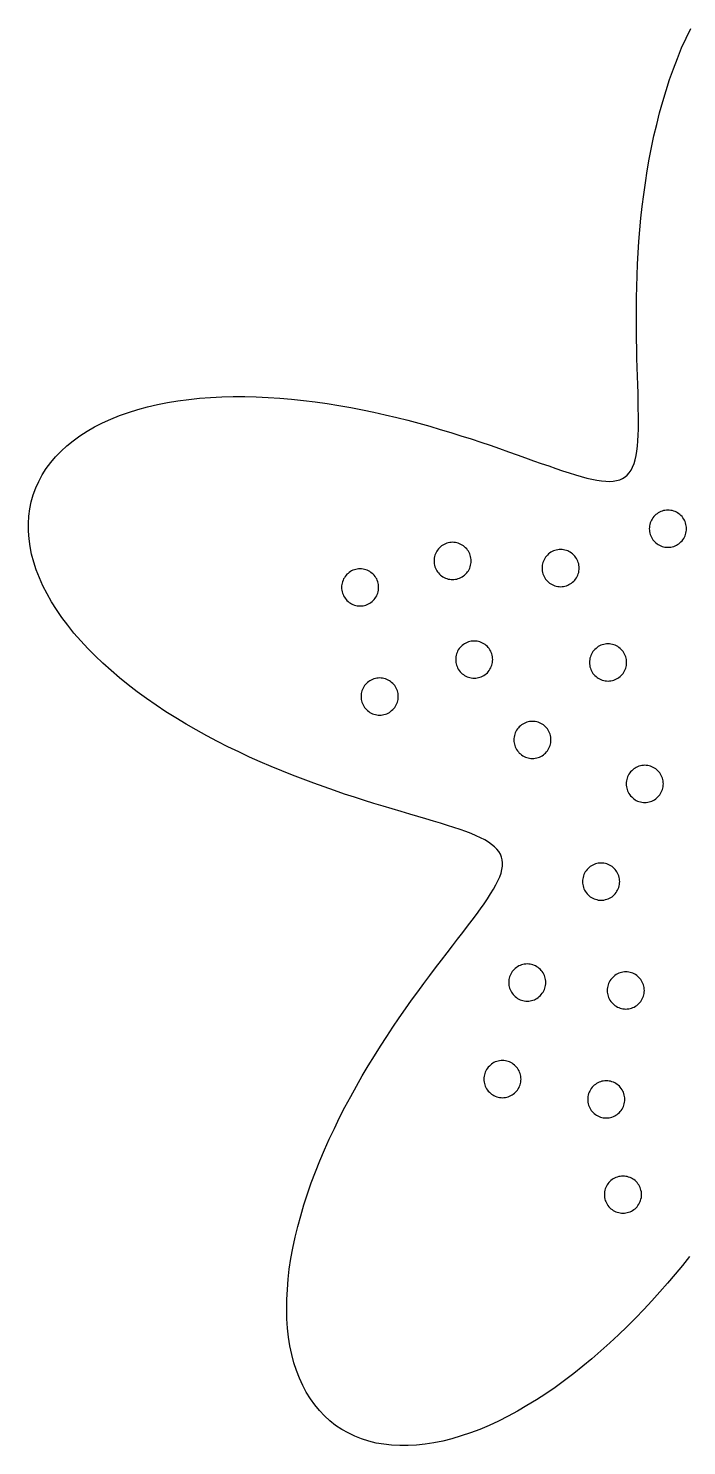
# Model space of a CAD drawing. Header units: millimetres. Extents: x 0 to 471, y 12 to 280.
# Drawn here: x 0 to 49.7, y 164.9 to 271.8 of the extents above; entities that cross this region are included whole.
import ezdxf

# ---------------------------------------------------------------- set-up
doc = ezdxf.new("R2010")
doc.units = ezdxf.units.MM
doc.layers.add('CUT', color=1, linetype='Continuous')

msp = doc.modelspace()

# ---------------------------------------------------------------- linework, layer by layer
at = {"layer": 'CUT'}
msp.add_lwpolyline([(49.89, 179.13), (49.35, 178.46), (48.79, 177.79), (48.22, 177.12), (47.64, 176.46), (47.04, 175.79), (46.43, 175.14), (45.81, 174.49), (45.17, 173.85), (44.52, 173.23), (43.87, 172.61), (43.2, 172.01), (42.52, 171.42), (41.84, 170.86), (41.15, 170.3), (40.45, 169.77), (39.75, 169.26), (39.04, 168.78), (38.33, 168.31), (37.62, 167.88), (36.9, 167.46), (36.19, 167.08), (35.47, 166.72), (34.76, 166.39), (34.06, 166.09), (33.35, 165.82), (32.65, 165.59), (31.96, 165.38), (31.28, 165.21), (30.6, 165.07), (29.94, 164.97), (29.29, 164.9), (28.65, 164.86), (28.02, 164.86), (27.41, 164.89), (26.82, 164.96), (26.24, 165.06), (25.68, 165.2), (25.14, 165.37), (24.62, 165.58), (24.12, 165.82), (23.64, 166.09), (23.18, 166.39), (22.75, 166.73), (22.34, 167.1), (21.96, 167.5), (21.61, 167.94), (21.28, 168.4), (20.97, 168.89), (20.7, 169.41), (20.45, 169.95), (20.23, 170.52), (20.04, 171.12), (19.87, 171.74), (19.74, 172.38), (19.63, 173.04), (19.56, 173.73), (19.51, 174.43), (19.49, 175.15), (19.5, 175.89), (19.54, 176.64), (19.6, 177.41), (19.69, 178.18), (19.81, 178.97), (19.96, 179.77), (20.13, 180.58), (20.33, 181.39), (20.55, 182.21), (20.79, 183.04), (21.06, 183.86), (21.35, 184.69), (21.66, 185.52), (21.99, 186.34), (22.34, 187.17), (22.7, 187.99), (23.09, 188.8), (23.48, 189.61), (23.89, 190.41), (24.32, 191.2), (24.75, 191.99), (25.19, 192.76), (25.65, 193.52), (26.11, 194.27), (26.57, 195.01), (27.04, 195.73), (27.51, 196.44), (27.98, 197.13), (28.45, 197.81), (28.92, 198.47), (29.38, 199.11), (29.84, 199.73), (30.29, 200.34), (30.73, 200.92), (31.17, 201.49), (31.59, 202.04), (32, 202.57), (32.39, 203.08), (32.77, 203.58), (33.14, 204.05), (33.48, 204.5), (33.8, 204.94), (34.11, 205.36), (34.39, 205.75), (34.65, 206.13), (34.88, 206.5), (35.09, 206.84), (35.27, 207.17), (35.43, 207.48), (35.56, 207.78), (35.66, 208.06), (35.73, 208.33), (35.77, 208.58), (35.78, 208.83), (35.75, 209.06), (35.7, 209.27), (35.62, 209.48), (35.5, 209.68), (35.35, 209.87), (35.17, 210.05), (34.95, 210.23), (34.71, 210.4), (34.43, 210.56), (34.12, 210.72), (33.78, 210.88), (33.41, 211.04), (33, 211.19), (32.57, 211.35), (32.11, 211.51), (31.62, 211.66), (31.1, 211.83), (30.56, 211.99), (29.98, 212.16), (29.39, 212.34), (28.77, 212.52), (28.12, 212.71), (27.46, 212.9), (26.77, 213.11), (26.07, 213.32), (25.35, 213.55), (24.61, 213.78), (23.86, 214.03), (23.09, 214.29), (22.32, 214.56), (21.53, 214.84), (20.73, 215.14), (19.93, 215.45), (19.12, 215.77), (18.31, 216.11), (17.5, 216.46), (16.68, 216.82), (15.87, 217.2), (15.06, 217.59), (14.26, 218), (13.46, 218.42), (12.67, 218.86), (11.9, 219.3), (11.13, 219.77), (10.38, 220.24), (9.64, 220.73), (8.92, 221.23), (8.22, 221.74), (7.54, 222.26), (6.88, 222.79), (6.24, 223.34), (5.63, 223.89), (5.04, 224.45), (4.48, 225.02), (3.95, 225.59), (3.44, 226.17), (2.97, 226.76), (2.53, 227.35), (2.12, 227.94), (1.75, 228.54), (1.41, 229.14), (1.1, 229.74), (0.83, 230.34), (0.6, 230.94), (0.41, 231.53), (0.25, 232.12), (0.13, 232.71), (0.05, 233.29), (0, 233.86), (0, 234.43), (0.03, 234.99), (0.11, 235.54), (0.22, 236.08), (0.37, 236.61), (0.56, 237.12), (0.78, 237.62), (1.05, 238.11), (1.35, 238.58), (1.69, 239.04), (2.06, 239.48), (2.47, 239.9), (2.91, 240.31), (3.38, 240.69), (3.89, 241.06), (4.43, 241.4), (5, 241.73), (5.6, 242.04), (6.22, 242.32), (6.88, 242.58), (7.56, 242.82), (8.26, 243.04), (8.99, 243.24), (9.74, 243.42), (10.51, 243.57), (11.29, 243.7), (12.1, 243.81), (12.92, 243.89), (13.75, 243.96), (14.6, 244), (15.46, 244.02), (16.33, 244.02), (17.2, 244), (18.09, 243.96), (18.97, 243.91), (19.86, 243.83), (20.76, 243.73), (21.65, 243.62), (22.54, 243.5), (23.43, 243.35), (24.32, 243.2), (25.2, 243.02), (26.07, 242.84), (26.93, 242.65), (27.79, 242.44), (28.63, 242.23), (29.46, 242.01), (30.28, 241.78), (31.08, 241.54), (31.87, 241.31), (32.64, 241.06), (33.4, 240.82), (34.13, 240.58), (34.85, 240.34), (35.54, 240.1), (36.22, 239.86), (36.87, 239.63), (37.5, 239.4), (38.11, 239.18), (38.7, 238.98), (39.26, 238.78), (39.8, 238.59), (40.31, 238.42), (40.8, 238.26), (41.27, 238.11), (41.71, 237.98), (42.13, 237.87), (42.52, 237.78), (42.89, 237.71), (43.23, 237.66), (43.56, 237.63), (43.85, 237.62), (44.13, 237.64), (44.38, 237.68), (44.62, 237.74), (44.83, 237.83), (45.02, 237.95), (45.19, 238.1), (45.34, 238.27), (45.48, 238.47), (45.59, 238.7), (45.7, 238.96), (45.78, 239.24), (45.85, 239.56), (45.91, 239.9), (45.95, 240.28), (45.99, 240.68), (46.01, 241.11), (46.03, 241.57), (46.03, 242.06), (46.03, 242.57), (46.02, 243.12), (46.01, 243.69), (46, 244.28), (45.98, 244.9), (45.96, 245.55), (45.94, 246.22), (45.92, 246.91), (45.91, 247.63), (45.89, 248.36), (45.89, 249.12), (45.88, 249.89), (45.88, 250.68), (45.89, 251.49), (45.91, 252.31), (45.93, 253.15), (45.97, 254), (46.02, 254.86), (46.07, 255.73), (46.14, 256.6), (46.22, 257.49), (46.32, 258.37), (46.43, 259.26), (46.55, 260.15), (46.69, 261.04), (46.85, 261.93), (47.02, 262.81), (47.2, 263.69), (47.41, 264.56), (47.62, 265.42), (47.86, 266.28), (48.11, 267.12), (48.38, 267.94), (48.67, 268.75), (48.97, 269.54), (49.29, 270.32), (49.62, 271.07), (49.98, 271.8)], dxfattribs=at)
for points in [[(49.55, 233.51), (49.58, 233.61), (49.61, 233.72), (49.64, 233.83), (49.65, 233.94), (49.65, 234.05), (49.65, 234.16), (49.64, 234.26), (49.61, 234.37), (49.58, 234.48), (49.55, 234.58), (49.5, 234.68), (49.45, 234.78), (49.39, 234.87), (49.32, 234.96), (49.24, 235.04), (49.16, 235.11), (49.08, 235.18), (48.98, 235.24), (48.89, 235.29), (48.79, 235.34), (48.69, 235.38), (48.58, 235.41), (48.47, 235.43), (48.36, 235.44), (48.25, 235.45), (48.14, 235.44), (48.03, 235.43), (47.93, 235.41), (47.82, 235.38), (47.72, 235.34), (47.62, 235.29), (47.52, 235.24), (47.43, 235.18), (47.34, 235.11), (47.26, 235.04), (47.19, 234.96), (47.12, 234.87), (47.06, 234.78), (47.01, 234.68), (46.96, 234.58), (46.92, 234.48), (46.89, 234.37), (46.87, 234.26), (46.86, 234.16), (46.85, 234.05), (46.86, 233.94), (46.87, 233.83), (46.89, 233.72), (46.92, 233.61), (46.96, 233.51), (47.01, 233.41), (47.06, 233.31), (47.12, 233.22), (47.19, 233.14), (47.26, 233.06), (47.34, 232.98), (47.43, 232.91), (47.52, 232.85), (47.62, 232.8), (47.72, 232.75), (47.82, 232.71), (47.93, 232.68), (48.03, 232.66), (48.14, 232.65), (48.25, 232.65), (48.36, 232.65), (48.47, 232.66), (48.58, 232.68), (48.69, 232.71), (48.79, 232.75), (48.89, 232.8), (48.98, 232.85), (49.08, 232.91), (49.16, 232.98), (49.24, 233.06), (49.32, 233.14), (49.39, 233.22), (49.45, 233.31), (49.5, 233.41), (49.55, 233.51)], [(33.3, 231.08), (33.34, 231.18), (33.37, 231.29), (33.39, 231.4), (33.4, 231.51), (33.41, 231.62), (33.4, 231.73), (33.39, 231.83), (33.37, 231.94), (33.34, 232.05), (33.3, 232.15), (33.25, 232.25), (33.2, 232.35), (33.14, 232.44), (33.07, 232.53), (32.99, 232.61), (32.91, 232.68), (32.83, 232.75), (32.74, 232.81), (32.64, 232.86), (32.54, 232.91), (32.44, 232.95), (32.33, 232.98), (32.22, 233), (32.11, 233.01), (32.01, 233.02), (31.9, 233.01), (31.79, 233), (31.68, 232.98), (31.57, 232.95), (31.47, 232.91), (31.37, 232.86), (31.27, 232.81), (31.18, 232.75), (31.1, 232.68), (31.02, 232.61), (30.94, 232.53), (30.87, 232.44), (30.81, 232.35), (30.76, 232.25), (30.71, 232.15), (30.67, 232.05), (30.64, 231.94), (30.62, 231.83), (30.61, 231.73), (30.61, 231.62), (30.61, 231.51), (30.62, 231.4), (30.64, 231.29), (30.67, 231.18), (30.71, 231.08), (30.76, 230.98), (30.81, 230.88), (30.87, 230.79), (30.94, 230.71), (31.02, 230.63), (31.1, 230.55), (31.18, 230.48), (31.27, 230.42), (31.37, 230.37), (31.47, 230.32), (31.57, 230.28), (31.68, 230.25), (31.79, 230.23), (31.9, 230.22), (32.01, 230.22), (32.11, 230.22), (32.22, 230.23), (32.33, 230.25), (32.44, 230.28), (32.54, 230.32), (32.64, 230.37), (32.74, 230.42), (32.83, 230.48), (32.91, 230.55), (32.99, 230.63), (33.07, 230.71), (33.14, 230.79), (33.2, 230.88), (33.25, 230.98), (33.3, 231.08)], [(41.49, 230.64), (41.52, 230.75), (41.54, 230.86), (41.55, 230.96), (41.56, 231.07), (41.55, 231.18), (41.54, 231.29), (41.52, 231.4), (41.49, 231.51), (41.45, 231.61), (41.4, 231.71), (41.35, 231.81), (41.29, 231.9), (41.22, 231.98), (41.15, 232.06), (41.06, 232.14), (40.98, 232.21), (40.89, 232.27), (40.79, 232.32), (40.69, 232.37), (40.59, 232.41), (40.48, 232.44), (40.37, 232.46), (40.27, 232.47), (40.16, 232.47), (40.05, 232.47), (39.94, 232.46), (39.83, 232.44), (39.72, 232.41), (39.62, 232.37), (39.52, 232.32), (39.42, 232.27), (39.33, 232.21), (39.25, 232.14), (39.17, 232.06), (39.09, 231.98), (39.02, 231.9), (38.96, 231.81), (38.91, 231.71), (38.86, 231.61), (38.82, 231.51), (38.79, 231.4), (38.77, 231.29), (38.76, 231.18), (38.76, 231.07), (38.76, 230.96), (38.77, 230.86), (38.79, 230.75), (38.82, 230.64), (38.86, 230.54), (38.91, 230.44), (38.96, 230.34), (39.02, 230.25), (39.09, 230.17), (39.17, 230.08), (39.25, 230.01), (39.33, 229.94), (39.42, 229.88), (39.52, 229.83), (39.62, 229.78), (39.72, 229.74), (39.83, 229.71), (39.94, 229.69), (40.05, 229.68), (40.16, 229.67), (40.27, 229.68), (40.37, 229.69), (40.48, 229.71), (40.59, 229.74), (40.69, 229.78), (40.79, 229.83), (40.89, 229.88), (40.98, 229.94), (41.06, 230.01), (41.15, 230.08), (41.22, 230.17), (41.29, 230.25), (41.35, 230.34), (41.4, 230.44), (41.45, 230.54), (41.49, 230.64)], [(26.36, 229.19), (26.39, 229.29), (26.41, 229.4), (26.43, 229.51), (26.43, 229.62), (26.43, 229.73), (26.41, 229.84), (26.39, 229.95), (26.36, 230.05), (26.32, 230.16), (26.28, 230.26), (26.22, 230.35), (26.16, 230.44), (26.09, 230.53), (26.02, 230.61), (25.94, 230.68), (25.85, 230.75), (25.76, 230.81), (25.67, 230.87), (25.57, 230.91), (25.46, 230.95), (25.36, 230.98), (25.25, 231), (25.14, 231.02), (25.03, 231.02), (24.92, 231.02), (24.81, 231), (24.7, 230.98), (24.6, 230.95), (24.49, 230.91), (24.39, 230.87), (24.3, 230.81), (24.21, 230.75), (24.12, 230.68), (24.04, 230.61), (23.97, 230.53), (23.9, 230.44), (23.84, 230.35), (23.78, 230.26), (23.74, 230.16), (23.7, 230.05), (23.67, 229.95), (23.65, 229.84), (23.63, 229.73), (23.63, 229.62), (23.63, 229.51), (23.65, 229.4), (23.67, 229.29), (23.7, 229.19), (23.74, 229.08), (23.78, 228.98), (23.84, 228.89), (23.9, 228.8), (23.97, 228.71), (24.04, 228.63), (24.12, 228.55), (24.21, 228.49), (24.3, 228.43), (24.39, 228.37), (24.49, 228.33), (24.6, 228.29), (24.7, 228.26), (24.81, 228.24), (24.92, 228.22), (25.03, 228.22), (25.14, 228.22), (25.25, 228.24), (25.36, 228.26), (25.46, 228.29), (25.57, 228.33), (25.67, 228.37), (25.76, 228.43), (25.85, 228.49), (25.94, 228.55), (26.02, 228.63), (26.09, 228.71), (26.16, 228.8), (26.22, 228.89), (26.28, 228.98), (26.32, 229.08), (26.36, 229.19)], [(34.97, 223.74), (35, 223.85), (35.02, 223.96), (35.03, 224.06), (35.04, 224.17), (35.03, 224.28), (35.02, 224.39), (35, 224.5), (34.97, 224.61), (34.93, 224.71), (34.89, 224.81), (34.83, 224.91), (34.77, 225), (34.7, 225.08), (34.63, 225.16), (34.55, 225.24), (34.46, 225.31), (34.37, 225.37), (34.27, 225.42), (34.17, 225.47), (34.07, 225.51), (33.97, 225.54), (33.86, 225.56), (33.75, 225.57), (33.64, 225.57), (33.53, 225.57), (33.42, 225.56), (33.31, 225.54), (33.21, 225.51), (33.1, 225.47), (33, 225.42), (32.91, 225.37), (32.82, 225.31), (32.73, 225.24), (32.65, 225.16), (32.57, 225.08), (32.51, 225), (32.44, 224.91), (32.39, 224.81), (32.35, 224.71), (32.31, 224.61), (32.28, 224.5), (32.26, 224.39), (32.24, 224.28), (32.24, 224.17), (32.24, 224.06), (32.26, 223.96), (32.28, 223.85), (32.31, 223.74), (32.35, 223.64), (32.39, 223.54), (32.44, 223.44), (32.51, 223.35), (32.57, 223.26), (32.65, 223.18), (32.73, 223.11), (32.82, 223.04), (32.91, 222.98), (33, 222.93), (33.1, 222.88), (33.21, 222.84), (33.31, 222.81), (33.42, 222.79), (33.53, 222.78), (33.64, 222.77), (33.75, 222.78), (33.86, 222.79), (33.97, 222.81), (34.07, 222.84), (34.17, 222.88), (34.27, 222.93), (34.37, 222.98), (34.46, 223.04), (34.55, 223.11), (34.63, 223.18), (34.7, 223.26), (34.77, 223.35), (34.83, 223.44), (34.89, 223.54), (34.93, 223.64), (34.97, 223.74)], [(45.03, 223.42), (45.07, 223.52), (45.1, 223.63), (45.12, 223.73), (45.13, 223.84), (45.14, 223.95), (45.13, 224.06), (45.12, 224.17), (45.1, 224.28), (45.07, 224.39), (45.03, 224.49), (44.98, 224.59), (44.93, 224.69), (44.87, 224.78), (44.8, 224.86), (44.73, 224.94), (44.64, 225.02), (44.56, 225.09), (44.47, 225.15), (44.37, 225.2), (44.27, 225.25), (44.17, 225.29), (44.06, 225.31), (43.95, 225.34), (43.84, 225.35), (43.74, 225.35), (43.63, 225.35), (43.52, 225.34), (43.41, 225.31), (43.3, 225.29), (43.2, 225.25), (43.1, 225.2), (43, 225.15), (42.91, 225.09), (42.83, 225.02), (42.75, 224.94), (42.67, 224.86), (42.6, 224.78), (42.54, 224.69), (42.49, 224.59), (42.44, 224.49), (42.4, 224.39), (42.37, 224.28), (42.35, 224.17), (42.34, 224.06), (42.34, 223.95), (42.34, 223.84), (42.35, 223.73), (42.37, 223.63), (42.4, 223.52), (42.44, 223.42), (42.49, 223.32), (42.54, 223.22), (42.6, 223.13), (42.67, 223.04), (42.75, 222.96), (42.83, 222.89), (42.91, 222.82), (43, 222.76), (43.1, 222.71), (43.2, 222.66), (43.3, 222.62), (43.41, 222.59), (43.52, 222.57), (43.63, 222.56), (43.74, 222.55), (43.84, 222.56), (43.95, 222.57), (44.06, 222.59), (44.17, 222.62), (44.27, 222.66), (44.37, 222.71), (44.47, 222.76), (44.56, 222.82), (44.64, 222.89), (44.73, 222.96), (44.8, 223.04), (44.87, 223.13), (44.93, 223.22), (44.98, 223.32), (45.03, 223.42)], [(27.8, 220.85), (27.84, 220.95), (27.87, 221.06), (27.89, 221.17), (27.9, 221.28), (27.9, 221.39), (27.9, 221.5), (27.89, 221.61), (27.87, 221.71), (27.84, 221.82), (27.8, 221.92), (27.75, 222.02), (27.7, 222.12), (27.64, 222.21), (27.57, 222.3), (27.49, 222.38), (27.41, 222.45), (27.33, 222.52), (27.24, 222.58), (27.14, 222.63), (27.04, 222.68), (26.94, 222.72), (26.83, 222.75), (26.72, 222.77), (26.61, 222.78), (26.5, 222.79), (26.39, 222.78), (26.29, 222.77), (26.18, 222.75), (26.07, 222.72), (25.97, 222.68), (25.87, 222.63), (25.77, 222.58), (25.68, 222.52), (25.6, 222.45), (25.51, 222.38), (25.44, 222.3), (25.37, 222.21), (25.31, 222.12), (25.26, 222.02), (25.21, 221.92), (25.17, 221.82), (25.14, 221.71), (25.12, 221.61), (25.11, 221.5), (25.1, 221.39), (25.11, 221.28), (25.12, 221.17), (25.14, 221.06), (25.17, 220.95), (25.21, 220.85), (25.26, 220.75), (25.31, 220.65), (25.37, 220.56), (25.44, 220.48), (25.51, 220.4), (25.6, 220.32), (25.68, 220.25), (25.77, 220.19), (25.87, 220.14), (25.97, 220.09), (26.07, 220.05), (26.18, 220.03), (26.29, 220), (26.39, 219.99), (26.5, 219.99), (26.61, 219.99), (26.72, 220), (26.83, 220.03), (26.94, 220.05), (27.04, 220.09), (27.14, 220.14), (27.24, 220.19), (27.33, 220.25), (27.41, 220.32), (27.49, 220.4), (27.57, 220.48), (27.64, 220.56), (27.7, 220.65), (27.75, 220.75), (27.8, 220.85)], [(39.37, 217.68), (39.4, 217.79), (39.42, 217.89), (39.43, 218), (39.43, 218.11), (39.43, 218.22), (39.42, 218.33), (39.4, 218.44), (39.37, 218.54), (39.33, 218.65), (39.28, 218.75), (39.23, 218.84), (39.17, 218.94), (39.1, 219.02), (39.02, 219.1), (38.94, 219.18), (38.86, 219.24), (38.77, 219.31), (38.67, 219.36), (38.57, 219.41), (38.47, 219.44), (38.36, 219.47), (38.25, 219.5), (38.14, 219.51), (38.03, 219.51), (37.92, 219.51), (37.82, 219.5), (37.71, 219.47), (37.6, 219.44), (37.5, 219.41), (37.4, 219.36), (37.3, 219.31), (37.21, 219.24), (37.13, 219.18), (37.04, 219.1), (36.97, 219.02), (36.9, 218.94), (36.84, 218.84), (36.79, 218.75), (36.74, 218.65), (36.7, 218.54), (36.67, 218.44), (36.65, 218.33), (36.64, 218.22), (36.63, 218.11), (36.64, 218), (36.65, 217.89), (36.67, 217.79), (36.7, 217.68), (36.74, 217.58), (36.79, 217.48), (36.84, 217.38), (36.9, 217.29), (36.97, 217.2), (37.04, 217.12), (37.13, 217.05), (37.21, 216.98), (37.3, 216.92), (37.4, 216.86), (37.5, 216.82), (37.6, 216.78), (37.71, 216.75), (37.82, 216.73), (37.92, 216.72), (38.03, 216.71), (38.14, 216.72), (38.25, 216.73), (38.36, 216.75), (38.47, 216.78), (38.57, 216.82), (38.67, 216.86), (38.77, 216.92), (38.86, 216.98), (38.94, 217.05), (39.02, 217.12), (39.1, 217.2), (39.17, 217.29), (39.23, 217.38), (39.28, 217.48), (39.33, 217.58), (39.37, 217.68)], [(47.84, 214.36), (47.87, 214.47), (47.89, 214.58), (47.9, 214.69), (47.91, 214.8), (47.9, 214.91), (47.89, 215.02), (47.87, 215.12), (47.84, 215.23), (47.8, 215.33), (47.75, 215.43), (47.7, 215.53), (47.64, 215.62), (47.57, 215.71), (47.5, 215.79), (47.42, 215.86), (47.33, 215.93), (47.24, 215.99), (47.14, 216.04), (47.04, 216.09), (46.94, 216.13), (46.83, 216.16), (46.73, 216.18), (46.62, 216.19), (46.51, 216.2), (46.4, 216.19), (46.29, 216.18), (46.18, 216.16), (46.07, 216.13), (45.97, 216.09), (45.87, 216.04), (45.78, 215.99), (45.68, 215.93), (45.6, 215.86), (45.52, 215.79), (45.44, 215.71), (45.37, 215.62), (45.31, 215.53), (45.26, 215.43), (45.21, 215.33), (45.18, 215.23), (45.15, 215.12), (45.12, 215.02), (45.11, 214.91), (45.11, 214.8), (45.11, 214.69), (45.12, 214.58), (45.15, 214.47), (45.18, 214.36), (45.21, 214.26), (45.26, 214.16), (45.31, 214.06), (45.37, 213.97), (45.44, 213.89), (45.52, 213.81), (45.6, 213.73), (45.68, 213.66), (45.78, 213.6), (45.87, 213.55), (45.97, 213.5), (46.07, 213.46), (46.18, 213.43), (46.29, 213.41), (46.4, 213.4), (46.51, 213.4), (46.62, 213.4), (46.73, 213.41), (46.83, 213.43), (46.94, 213.46), (47.04, 213.5), (47.14, 213.55), (47.24, 213.6), (47.33, 213.66), (47.42, 213.73), (47.5, 213.81), (47.57, 213.89), (47.64, 213.97), (47.7, 214.06), (47.75, 214.16), (47.8, 214.26), (47.84, 214.36)], [(44.55, 206.98), (44.58, 207.09), (44.6, 207.2), (44.61, 207.31), (44.62, 207.42), (44.61, 207.53), (44.6, 207.64), (44.58, 207.74), (44.55, 207.85), (44.51, 207.95), (44.46, 208.05), (44.41, 208.15), (44.35, 208.24), (44.28, 208.33), (44.21, 208.41), (44.12, 208.48), (44.04, 208.55), (43.95, 208.61), (43.85, 208.66), (43.75, 208.71), (43.65, 208.75), (43.54, 208.78), (43.43, 208.8), (43.33, 208.81), (43.22, 208.82), (43.11, 208.81), (43, 208.8), (42.89, 208.78), (42.78, 208.75), (42.68, 208.71), (42.58, 208.66), (42.48, 208.61), (42.39, 208.55), (42.31, 208.48), (42.23, 208.41), (42.15, 208.33), (42.08, 208.24), (42.02, 208.15), (41.97, 208.05), (41.92, 207.95), (41.88, 207.85), (41.85, 207.74), (41.83, 207.64), (41.82, 207.53), (41.82, 207.42), (41.82, 207.31), (41.83, 207.2), (41.85, 207.09), (41.88, 206.98), (41.92, 206.88), (41.97, 206.78), (42.02, 206.69), (42.08, 206.59), (42.15, 206.51), (42.23, 206.43), (42.31, 206.35), (42.39, 206.28), (42.48, 206.22), (42.58, 206.17), (42.68, 206.12), (42.78, 206.09), (42.89, 206.06), (43, 206.03), (43.11, 206.02), (43.22, 206.02), (43.33, 206.02), (43.43, 206.03), (43.54, 206.06), (43.65, 206.09), (43.75, 206.12), (43.85, 206.17), (43.95, 206.22), (44.04, 206.28), (44.12, 206.35), (44.21, 206.43), (44.28, 206.51), (44.35, 206.59), (44.41, 206.69), (44.46, 206.78), (44.51, 206.88), (44.55, 206.98)], [(38.93, 199.27), (38.97, 199.38), (39, 199.48), (39.02, 199.59), (39.03, 199.7), (39.04, 199.81), (39.03, 199.92), (39.02, 200.03), (39, 200.14), (38.97, 200.24), (38.93, 200.34), (38.89, 200.44), (38.83, 200.54), (38.77, 200.63), (38.7, 200.72), (38.63, 200.8), (38.55, 200.87), (38.46, 200.94), (38.37, 201), (38.27, 201.06), (38.18, 201.1), (38.07, 201.14), (37.97, 201.17), (37.86, 201.19), (37.75, 201.2), (37.64, 201.21), (37.53, 201.2), (37.42, 201.19), (37.31, 201.17), (37.21, 201.14), (37.1, 201.1), (37, 201.06), (36.91, 201), (36.82, 200.94), (36.73, 200.87), (36.65, 200.8), (36.57, 200.72), (36.51, 200.63), (36.45, 200.54), (36.39, 200.44), (36.35, 200.34), (36.31, 200.24), (36.28, 200.14), (36.26, 200.03), (36.24, 199.92), (36.24, 199.81), (36.24, 199.7), (36.26, 199.59), (36.28, 199.48), (36.31, 199.38), (36.35, 199.27), (36.39, 199.17), (36.45, 199.08), (36.51, 198.99), (36.57, 198.9), (36.65, 198.82), (36.73, 198.74), (36.82, 198.68), (36.91, 198.61), (37, 198.56), (37.1, 198.51), (37.21, 198.48), (37.31, 198.45), (37.42, 198.43), (37.53, 198.41), (37.64, 198.41), (37.75, 198.41), (37.86, 198.43), (37.97, 198.45), (38.07, 198.48), (38.18, 198.51), (38.27, 198.56), (38.37, 198.61), (38.46, 198.68), (38.55, 198.74), (38.63, 198.82), (38.7, 198.9), (38.77, 198.99), (38.83, 199.08), (38.89, 199.17), (38.93, 199.27)], [(46.37, 198.67), (46.41, 198.77), (46.44, 198.88), (46.46, 198.98), (46.47, 199.09), (46.48, 199.2), (46.47, 199.31), (46.46, 199.42), (46.44, 199.53), (46.41, 199.63), (46.37, 199.74), (46.32, 199.84), (46.27, 199.93), (46.21, 200.03), (46.14, 200.11), (46.07, 200.19), (45.99, 200.27), (45.9, 200.33), (45.81, 200.4), (45.71, 200.45), (45.61, 200.5), (45.51, 200.53), (45.4, 200.56), (45.3, 200.58), (45.19, 200.6), (45.08, 200.6), (44.97, 200.6), (44.86, 200.58), (44.75, 200.56), (44.64, 200.53), (44.54, 200.5), (44.44, 200.45), (44.35, 200.4), (44.25, 200.33), (44.17, 200.27), (44.09, 200.19), (44.01, 200.11), (43.94, 200.03), (43.88, 199.93), (43.83, 199.84), (43.78, 199.74), (43.75, 199.63), (43.72, 199.53), (43.69, 199.42), (43.68, 199.31), (43.68, 199.2), (43.68, 199.09), (43.69, 198.98), (43.72, 198.88), (43.75, 198.77), (43.78, 198.67), (43.83, 198.57), (43.88, 198.47), (43.94, 198.38), (44.01, 198.29), (44.09, 198.21), (44.17, 198.14), (44.25, 198.07), (44.35, 198.01), (44.44, 197.95), (44.54, 197.91), (44.64, 197.87), (44.75, 197.84), (44.86, 197.82), (44.97, 197.81), (45.08, 197.8), (45.19, 197.81), (45.3, 197.82), (45.4, 197.84), (45.51, 197.87), (45.61, 197.91), (45.71, 197.95), (45.81, 198.01), (45.9, 198.07), (45.99, 198.14), (46.07, 198.21), (46.14, 198.29), (46.21, 198.38), (46.27, 198.47), (46.32, 198.57), (46.37, 198.67)], [(37.1, 192.08), (37.13, 192.19), (37.15, 192.29), (37.16, 192.4), (37.17, 192.51), (37.16, 192.62), (37.15, 192.73), (37.13, 192.84), (37.1, 192.95), (37.06, 193.05), (37.02, 193.15), (36.96, 193.25), (36.9, 193.34), (36.83, 193.42), (36.76, 193.5), (36.68, 193.58), (36.59, 193.65), (36.5, 193.71), (36.4, 193.76), (36.3, 193.81), (36.2, 193.85), (36.1, 193.88), (35.99, 193.9), (35.88, 193.91), (35.77, 193.91), (35.66, 193.91), (35.55, 193.9), (35.44, 193.88), (35.34, 193.85), (35.23, 193.81), (35.13, 193.76), (35.04, 193.71), (34.95, 193.65), (34.86, 193.58), (34.78, 193.5), (34.7, 193.42), (34.64, 193.34), (34.57, 193.25), (34.52, 193.15), (34.47, 193.05), (34.44, 192.95), (34.41, 192.84), (34.39, 192.73), (34.37, 192.62), (34.37, 192.51), (34.37, 192.4), (34.39, 192.29), (34.41, 192.19), (34.44, 192.08), (34.47, 191.98), (34.52, 191.88), (34.57, 191.78), (34.64, 191.69), (34.7, 191.6), (34.78, 191.52), (34.86, 191.45), (34.95, 191.38), (35.04, 191.32), (35.13, 191.27), (35.23, 191.22), (35.34, 191.18), (35.44, 191.15), (35.55, 191.13), (35.66, 191.12), (35.77, 191.11), (35.88, 191.12), (35.99, 191.13), (36.1, 191.15), (36.2, 191.18), (36.3, 191.22), (36.4, 191.27), (36.5, 191.32), (36.59, 191.38), (36.68, 191.45), (36.76, 191.52), (36.83, 191.6), (36.9, 191.69), (36.96, 191.78), (37.02, 191.88), (37.06, 191.98), (37.1, 192.08)], [(44.93, 190.55), (44.96, 190.66), (44.98, 190.77), (45, 190.88), (45, 190.99), (45, 191.1), (44.98, 191.21), (44.96, 191.31), (44.93, 191.42), (44.89, 191.52), (44.85, 191.62), (44.79, 191.72), (44.73, 191.81), (44.66, 191.9), (44.59, 191.98), (44.51, 192.05), (44.42, 192.12), (44.33, 192.18), (44.24, 192.23), (44.14, 192.28), (44.03, 192.32), (43.93, 192.35), (43.82, 192.37), (43.71, 192.38), (43.6, 192.39), (43.49, 192.38), (43.38, 192.37), (43.27, 192.35), (43.17, 192.32), (43.06, 192.28), (42.96, 192.23), (42.87, 192.18), (42.78, 192.12), (42.69, 192.05), (42.61, 191.98), (42.54, 191.9), (42.47, 191.81), (42.41, 191.72), (42.35, 191.62), (42.31, 191.52), (42.27, 191.42), (42.24, 191.31), (42.22, 191.21), (42.2, 191.1), (42.2, 190.99), (42.2, 190.88), (42.22, 190.77), (42.24, 190.66), (42.27, 190.55), (42.31, 190.45), (42.35, 190.35), (42.41, 190.25), (42.47, 190.16), (42.54, 190.08), (42.61, 190), (42.69, 189.92), (42.78, 189.85), (42.87, 189.79), (42.96, 189.74), (43.06, 189.69), (43.17, 189.65), (43.27, 189.62), (43.38, 189.6), (43.49, 189.59), (43.6, 189.59), (43.71, 189.59), (43.82, 189.6), (43.93, 189.62), (44.03, 189.65), (44.14, 189.69), (44.24, 189.74), (44.33, 189.79), (44.42, 189.85), (44.51, 189.92), (44.59, 190), (44.66, 190.08), (44.73, 190.16), (44.79, 190.25), (44.85, 190.35), (44.89, 190.45), (44.93, 190.55)], [(46.19, 183.37), (46.22, 183.47), (46.25, 183.58), (46.26, 183.69), (46.26, 183.8), (46.26, 183.91), (46.25, 184.02), (46.22, 184.13), (46.19, 184.23), (46.16, 184.34), (46.11, 184.44), (46.06, 184.53), (45.99, 184.62), (45.93, 184.71), (45.85, 184.79), (45.77, 184.87), (45.69, 184.93), (45.59, 185), (45.5, 185.05), (45.4, 185.09), (45.29, 185.13), (45.19, 185.16), (45.08, 185.18), (44.97, 185.2), (44.86, 185.2), (44.75, 185.2), (44.64, 185.18), (44.54, 185.16), (44.43, 185.13), (44.33, 185.09), (44.23, 185.05), (44.13, 185), (44.04, 184.93), (43.95, 184.87), (43.87, 184.79), (43.8, 184.71), (43.73, 184.62), (43.67, 184.53), (43.61, 184.44), (43.57, 184.34), (43.53, 184.23), (43.5, 184.13), (43.48, 184.02), (43.47, 183.91), (43.46, 183.8), (43.47, 183.69), (43.48, 183.58), (43.5, 183.47), (43.53, 183.37), (43.57, 183.27), (43.61, 183.17), (43.67, 183.07), (43.73, 182.98), (43.8, 182.89), (43.87, 182.81), (43.95, 182.74), (44.04, 182.67), (44.13, 182.61), (44.23, 182.55), (44.33, 182.51), (44.43, 182.47), (44.54, 182.44), (44.64, 182.42), (44.75, 182.41), (44.86, 182.4), (44.97, 182.41), (45.08, 182.42), (45.19, 182.44), (45.29, 182.47), (45.4, 182.51), (45.5, 182.55), (45.59, 182.61), (45.69, 182.67), (45.77, 182.74), (45.85, 182.81), (45.93, 182.89), (45.99, 182.98), (46.06, 183.07), (46.11, 183.17), (46.16, 183.27), (46.19, 183.37)]]:
    msp.add_lwpolyline(points, close=True, dxfattribs=at)

doc.saveas('drawing.dxf')
